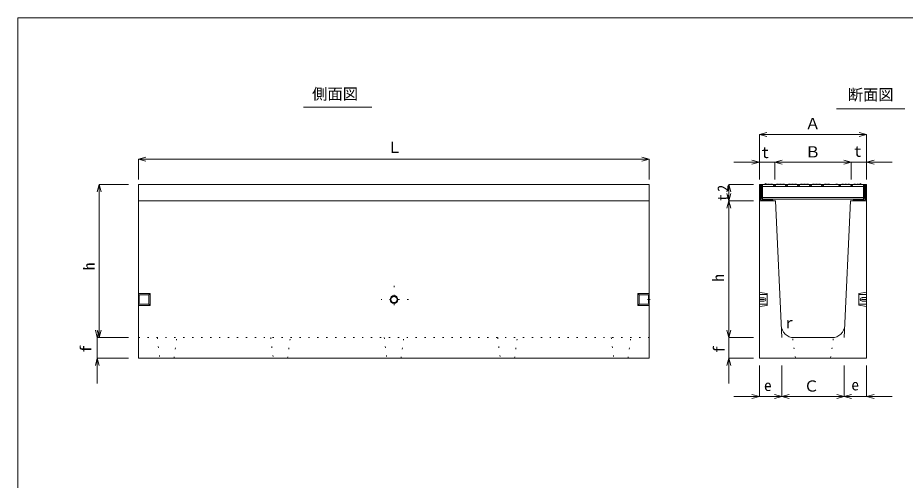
# Model space of a CAD drawing. Units: millimetres, scale not verified. Extents: x -162 to 6045, y 180 to 4102.
# Drawn here: x -162 to 3314, y 2289 to 4102 of the extents above; entities that cross this region are included whole.
import ezdxf
from ezdxf.enums import TextEntityAlignment as Align

# ---------------------------------------------------------------- set-up
doc = ezdxf.new("R2010")
doc.units = ezdxf.units.MM
doc.header["$LTSCALE"] = 20
doc.linetypes.add('DOTTED', pattern=[1.75, 0.25, -1.5])
doc.layers.add('_0-0_', color=7, linetype='Continuous', lineweight=18)
doc.styles.add('ＭＳ ゴシック', font='')
doc.styles.get('ＭＳ ゴシック').set_extended_font_data('MS Gothic')

msp = doc.modelspace()

# ---------------------------------------------------------------- linework, layer by layer
at = {"layer": '_0-0_'}
for p, q in [((-161.72, 4102.25), (6045.25, 4102.25)), ((-161.72, 4102.25), (-161.72, 179.9)), ((957.62, 3751.58), (1224.29, 3751.58)), ((957.62, 3751.58), (1224.29, 3751.58)), ((3044.92, 3745.5), (3311.58, 3745.5)), ((3044.92, 3745.5), (3311.58, 3745.5)), ((311.33, 3448), (2311.33, 3448)), ((311.33, 3448), (311.33, 2768)), ((2311.33, 3448), (2311.33, 2768)), ((2742.33, 3448), (2742.33, 2768)), ((2802.33, 3448), (2742.33, 3448)), ((2742.33, 3448), (2792.33, 3448)), ((2802.33, 3448), (2742.52, 3448)), ((2746.33, 3448), (2746.33, 3388)), ((2750.33, 3448), (2750.33, 3394)), ((2754.33, 3448), (2754.33, 3388)), ((3130.33, 3448), (2754.33, 3448)), ((3150.33, 3441), (2754.33, 3441)), ((2762.58, 3448.5), (2762.58, 3448)), ((2781.99, 3448.14), (2763.01, 3448.14)), ((2768.58, 3449.5), (2763.58, 3449.5)), ((2769.58, 3448.5), (2769.58, 3448)), ((2774.33, 3448.5), (2774.33, 3448)), ((2780.33, 3449.5), (2775.33, 3449.5)), ((2781.33, 3448.5), (2781.33, 3448)), ((2786.08, 3448.5), (2786.08, 3448)), ((2792.08, 3449.5), (2787.08, 3449.5)), ((2793.08, 3448.5), (2793.08, 3448)), ((2796.31, 3448.14), (2797.5, 3448.14)), ((2801.33, 3448), (2797.83, 3444.5)), ((2797.83, 3444.5), (2801.33, 3441)), ((2804.83, 3444.5), (2801.33, 3448)), ((2801.33, 3441), (2804.83, 3444.5)), ((2802.52, 3448), (2802.52, 3448.14)), ((2809.58, 3448.5), (2809.58, 3448)), ((2815.58, 3449.5), (2810.58, 3449.5)), ((2816.58, 3448.5), (2816.58, 3448)), ((2821.33, 3448.5), (2821.33, 3448)), ((2827.33, 3449.5), (2822.33, 3449.5)), ((2828.33, 3448.5), (2828.33, 3448)), ((2833.08, 3448.5), (2833.08, 3448)), ((2839.08, 3449.5), (2834.08, 3449.5)), ((2840.08, 3448.5), (2840.08, 3448)), ((2848.33, 3448), (2844.83, 3444.5)), ((2844.83, 3444.5), (2848.33, 3441)), ((2851.83, 3444.5), (2848.33, 3448)), ((2848.33, 3441), (2851.83, 3444.5)), ((2856.58, 3448.5), (2856.58, 3448)), ((2862.58, 3449.5), (2857.58, 3449.5)), ((2863.58, 3448.5), (2863.58, 3448)), ((2868.33, 3448.5), (2868.33, 3448)), ((2874.33, 3449.5), (2869.33, 3449.5)), ((2875.33, 3448.5), (2875.33, 3448)), ((2880.08, 3448.5), (2880.08, 3448)), ((2886.08, 3449.5), (2881.08, 3449.5)), ((2887.08, 3448.5), (2887.08, 3448)), ((2895.33, 3448), (2891.83, 3444.5)), ((2891.83, 3444.5), (2895.33, 3441)), ((2898.83, 3444.5), (2895.33, 3448)), ((2895.33, 3441), (2898.83, 3444.5)), ((2903.58, 3448.5), (2903.58, 3448)), ((2909.58, 3449.5), (2904.58, 3449.5)), ((2910.58, 3448.5), (2910.58, 3448)), ((2915.33, 3448.5), (2915.33, 3448)), ((2921.33, 3449.5), (2916.33, 3449.5)), ((2922.33, 3448.5), (2922.33, 3448)), ((2927.08, 3448.5), (2927.08, 3448)), ((2933.08, 3449.5), (2928.08, 3449.5)), ((2934.08, 3448.5), (2934.08, 3448)), ((2942.33, 3448), (2938.83, 3444.5)), ((2938.83, 3444.5), (2942.33, 3441)), ((2945.83, 3444.5), (2942.33, 3448)), ((2942.33, 3441), (2945.83, 3444.5)), ((2950.58, 3448.5), (2950.58, 3448)), ((2956.58, 3449.5), (2951.58, 3449.5)), ((2957.58, 3448.5), (2957.58, 3448)), ((2962.33, 3448.5), (2962.33, 3448)), ((2968.33, 3449.5), (2963.33, 3449.5)), ((2969.33, 3448.5), (2969.33, 3448)), ((2974.08, 3448.5), (2974.08, 3448)), ((2980.08, 3449.5), (2975.08, 3449.5)), ((2981.08, 3448.5), (2981.08, 3448)), ((2989.33, 3448), (2985.83, 3444.5)), ((2985.83, 3444.5), (2989.33, 3441)), ((2992.83, 3444.5), (2989.33, 3448)), ((2989.33, 3441), (2992.83, 3444.5)), ((2997.58, 3448.5), (2997.58, 3448)), ((3003.58, 3449.5), (2998.58, 3449.5)), ((3004.58, 3448.5), (3004.58, 3448)), ((3009.33, 3448.5), (3009.33, 3448)), ((3015.33, 3449.5), (3010.33, 3449.5)), ((3016.33, 3448.5), (3016.33, 3448)), ((3041.08, 3448.5), (3041.08, 3448)), ((3047.08, 3449.5), (3042.08, 3449.5)), ((3048.08, 3448.5), (3048.08, 3448)), ((3056.33, 3448), (3052.83, 3444.5)), ((3052.83, 3444.5), (3056.33, 3441)), ((3059.83, 3444.5), (3056.33, 3448)), ((3056.33, 3441), (3059.83, 3444.5)), ((3064.58, 3448.5), (3064.58, 3448)), ((3070.58, 3449.5), (3065.58, 3449.5)), ((3071.58, 3448.5), (3071.58, 3448)), ((3076.33, 3448.5), (3076.33, 3448)), ((3082.33, 3449.5), (3077.33, 3449.5)), ((3083.33, 3448.5), (3083.33, 3448)), ((3088.08, 3448.5), (3088.08, 3448)), ((3094.08, 3449.5), (3089.08, 3449.5)), ((3095.08, 3448.5), (3095.08, 3448)), ((3103.33, 3448), (3099.83, 3444.5)), ((3099.83, 3444.5), (3103.33, 3441)), ((3162.33, 3448), (3102.33, 3448)), ((3162.33, 3448), (3102.33, 3448)), ((3102.51, 3448), (3102.52, 3448.14)), ((3106.83, 3444.5), (3103.33, 3448)), ((3103.33, 3441), (3106.83, 3444.5)), ((3111.58, 3448.5), (3111.58, 3448)), ((3112.33, 3448), (3162.33, 3448)), ((3117.58, 3449.5), (3112.58, 3449.5)), ((3118.58, 3448.5), (3118.58, 3448)), ((3142.02, 3448.14), (3123.05, 3448.14)), ((3123.33, 3448.5), (3123.33, 3448)), ((3129.33, 3449.5), (3124.33, 3449.5)), ((3130.33, 3448.5), (3130.33, 3448)), ((3135.08, 3448.5), (3135.08, 3448)), ((3141.08, 3449.5), (3136.08, 3449.5)), ((3142.08, 3448.5), (3142.08, 3448)), ((3150.33, 3388), (3150.33, 3448)), ((3154.33, 3394), (3154.33, 3448)), ((3158.33, 3388), (3158.33, 3448)), ((3162.33, 2768), (3162.33, 3448)), ((2311.33, 3384), (311.33, 3384)), ((2742.33, 3384), (2805.32, 3384)), ((2792.48, 3388), (2746.33, 3388)), ((2754.33, 3394), (2750.33, 3394)), ((3150.33, 3398), (2754.33, 3398)), ((3130.33, 3391), (2754.33, 3391)), ((2755.33, 3391), (2755.33, 3388)), ((2779.33, 3391), (2779.33, 3388)), ((2830.33, 2848), (2805.32, 3384)), ((3074.33, 2848), (3099.35, 3384)), ((3099.35, 3384), (3162.33, 3384)), ((3112.19, 3388), (3158.33, 3388)), ((3125.33, 3391), (3149.33, 3391)), ((3125.33, 3391), (3125.33, 3388)), ((3149.33, 3391), (3149.33, 3388)), ((3154.33, 3394), (3150.33, 3394)), ((2742.29, 3284.27), (2742.29, 3193.7)), ((3162.33, 3284.49), (3162.33, 3079.44)), ((2742.29, 3193.7), (2742.29, 3079.22)), ((311.33, 3074), (311.33, 3122.11)), ((2311.33, 3074), (2311.33, 3122.11)), ((311.33, 2972.01), (311.33, 3024)), ((2311.33, 2972.01), (2311.33, 3024)), ((2311.33, 2972.01), (2311.33, 3024)), ((2742.29, 3025.63), (2772.29, 3020.63)), ((3162.33, 3026), (3132.33, 3021)), ((311.33, 3022.01), (311.33, 2973.64)), ((356.33, 3021.34), (311.33, 3021.34)), ((351.33, 3016.34), (311.33, 3016.34)), ((314, 3013), (311.33, 3013)), ((314, 3005), (311.33, 3005)), ((314, 2991), (311.33, 2991)), ((314, 2983), (314, 3013)), ((351.33, 3016.34), (356.33, 3021.34)), ((351.33, 2979.67), (351.33, 3016.34)), ((356.33, 2974.67), (356.33, 3021.34)), ((2266.33, 2974.67), (2266.33, 3021.34)), ((2271.33, 3016.34), (2266.33, 3021.34)), ((2266.33, 3021.34), (2311.33, 3021.34)), ((2271.33, 2979.67), (2271.33, 3016.34)), ((2271.33, 3016.34), (2311.33, 3016.34)), ((2303.76, 2998), (2315.21, 2998)), ((2308.67, 2983), (2308.67, 3013)), ((2308.67, 3013), (2311.33, 3013)), ((2308.67, 3005), (2311.33, 3005)), ((2308.67, 2991), (2311.33, 2991)), ((2311.33, 3022.01), (2311.33, 2973.64)), ((2742.29, 3016.63), (2772.29, 3016.63)), ((2760.29, 3004.63), (2742.29, 3004.63)), ((2758.46, 2997.63), (2742.29, 2997.49)), ((2760.29, 2990.63), (2742.29, 2990.63)), ((2758.46, 2997.63), (2762.29, 2997.63)), ((2760.29, 2999.27), (2760.29, 2995.77)), ((2772.29, 3020.63), (2772.29, 2974.64)), ((3132.33, 3021), (3132.33, 2975.01)), ((3162.33, 3017), (3132.33, 3017)), ((3146.16, 2998), (3142.33, 2998)), ((3144.33, 3005), (3162.33, 3005)), ((3144.33, 2999.64), (3144.33, 2996.14)), ((3144.33, 2991), (3162.33, 2991)), ((3146.16, 2998), (3163.04, 2998)), ((314, 2983), (311.33, 2983)), ((351.33, 2979.67), (311.33, 2979.67)), ((356.33, 2974.67), (311.33, 2974.67)), ((351.33, 2979.67), (356.33, 2974.67)), ((2271.33, 2979.67), (2266.33, 2974.67)), ((2266.33, 2974.67), (2311.33, 2974.67)), ((2271.33, 2979.67), (2311.33, 2979.67)), ((2308.67, 2983), (2311.33, 2983)), ((2742.29, 2978.63), (2772.29, 2978.63)), ((2772.29, 2974.64), (2742.29, 2969.64)), ((3162.33, 2979), (3132.33, 2979)), ((3132.33, 2975.01), (3162.33, 2970.01)), ((3026.61, 2848), (2878.05, 2848)), ((2311.33, 2768), (311.33, 2768)), ((2742.33, 2768), (3162.33, 2768))]:
    msp.add_line(p, q, dxfattribs=at)
at = {"layer": '_0-0_', "color": 4, "lineweight": 9}
for p, q in [((2742.33, 3644.47), (2771.31, 3652.24)), ((3162.33, 3644.47), (3133.35, 3652.24)), ((2742.33, 3644.47), (3162.33, 3644.47)), ((2742.33, 3644.47), (2771.31, 3636.71)), ((2742.33, 3644.47), (2742.33, 3468.29)), ((3162.33, 3644.47), (3133.35, 3636.71)), ((3162.33, 3644.47), (3162.33, 3468.29)), ((311.33, 3547.86), (340.31, 3555.62)), ((311.33, 3547.86), (2311.33, 3547.86)), ((311.33, 3547.86), (340.31, 3540.09)), ((311.33, 3547.86), (311.33, 3468.29)), ((2311.33, 3547.86), (2282.36, 3555.62)), ((2311.33, 3547.86), (2282.36, 3540.09)), ((2311.33, 3547.86), (2311.33, 3468.29)), ((2742.33, 3536.49), (2642.33, 3536.49)), ((2742.33, 3536.49), (2713.35, 3544.25)), ((2742.33, 3536.49), (2713.35, 3528.72)), ((2742.33, 3536.49), (2802.33, 3536.49)), ((2742.33, 3536.49), (2742.33, 3468.29)), ((2802.33, 3536.49), (2831.31, 3544.25)), ((2802.33, 3536.49), (2831.31, 3544.25)), ((2802.33, 3536.49), (2902.33, 3536.49)), ((2802.33, 3536.49), (2831.31, 3528.72)), ((2802.33, 3536.49), (2802.33, 3468.29)), ((2802.33, 3536.49), (3102.33, 3536.49)), ((2802.33, 3536.49), (2831.31, 3528.72)), ((3102.33, 3536.49), (3002.33, 3536.49)), ((3102.33, 3536.49), (3073.35, 3544.25)), ((3102.33, 3536.49), (3073.35, 3544.25)), ((3102.33, 3536.49), (3073.35, 3528.72)), ((3102.33, 3536.49), (3073.35, 3528.72)), ((3102.33, 3536.49), (3102.33, 3468.29)), ((3102.33, 3536.49), (3162.33, 3536.49)), ((3162.33, 3536.49), (3191.31, 3544.25)), ((3162.33, 3536.49), (3262.33, 3536.49)), ((3162.33, 3536.49), (3191.31, 3528.72)), ((3162.33, 3536.49), (3162.33, 3468.29)), ((157.68, 3448), (149.91, 3419.03)), ((157.68, 2848), (157.68, 3448)), ((157.68, 3448), (165.44, 3419.03)), ((157.68, 3448), (271.69, 3448)), ((2622.7, 3448), (2614.93, 3419.03)), ((2622.7, 3384), (2622.7, 3448)), ((2622.7, 3448), (2630.46, 3419.03)), ((2622.7, 3448), (2719.31, 3448)), ((2622.7, 3384), (2614.93, 3412.98)), ((2622.7, 3384), (2630.46, 3412.98)), ((2622.7, 3384), (2614.93, 3355.03)), ((2622.7, 2848), (2622.7, 3384)), ((2622.7, 3384), (2630.46, 3355.03)), ((2622.7, 3384), (2719.31, 3384)), ((149.91, 2848), (142.15, 2876.98)), ((149.91, 2848), (142.15, 2876.98)), ((149.91, 2848), (157.68, 2876.98)), ((149.91, 2848), (157.68, 2876.98)), ((157.68, 2848), (149.91, 2876.98)), ((157.68, 2848), (149.91, 2876.98)), ((157.68, 2848), (165.44, 2876.98)), ((157.68, 2848), (165.44, 2876.98)), ((2622.7, 2848), (2614.93, 2876.98)), ((2622.7, 2848), (2614.93, 2876.98)), ((2622.7, 2848), (2614.93, 2876.98)), ((2622.7, 2848), (2614.93, 2876.98)), ((2622.7, 2848), (2614.93, 2876.98)), ((2622.7, 2848), (2630.46, 2876.98)), ((2622.7, 2848), (2630.46, 2876.98)), ((2622.7, 2848), (2630.46, 2876.98)), ((2622.7, 2848), (2630.46, 2876.98)), ((2622.7, 2848), (2630.46, 2876.98)), ((149.91, 2768), (149.91, 2848)), ((149.91, 2848), (271.69, 2848)), ((149.91, 2768), (149.91, 2848)), ((149.91, 2848), (271.69, 2848)), ((157.68, 2848), (271.69, 2848)), ((157.68, 2848), (271.69, 2848)), ((2622.7, 2768), (2622.7, 2848)), ((2622.7, 2848), (2719.31, 2848)), ((2622.7, 2768), (2622.7, 2848)), ((2622.7, 2848), (2719.31, 2848)), ((2622.7, 2848), (2719.31, 2848)), ((2622.7, 2848), (2719.31, 2848)), ((2622.7, 2848), (2719.31, 2848)), ((149.91, 2768), (142.15, 2739.03)), ((149.91, 2768), (142.15, 2739.03)), ((149.91, 2768), (149.91, 2668)), ((149.91, 2768), (157.68, 2739.03)), ((149.91, 2768), (271.69, 2768)), ((149.91, 2768), (149.91, 2668)), ((149.91, 2768), (157.68, 2739.03)), ((149.91, 2768), (271.69, 2768)), ((2622.7, 2768), (2614.93, 2739.03)), ((2622.7, 2768), (2622.7, 2668)), ((2622.7, 2768), (2630.46, 2739.03)), ((2622.7, 2768), (2719.31, 2768)), ((2622.7, 2768), (2622.7, 2668)), ((2622.7, 2768), (2630.46, 2739.03)), ((2622.7, 2768), (2719.31, 2768)), ((2742.33, 2617.2), (2742.33, 2738.48)), ((2830.33, 2617.2), (2830.33, 2738.48)), ((3074.33, 2617.2), (3074.33, 2738.48)), ((3162.33, 2617.2), (3162.33, 2738.48)), ((2742.33, 2617.2), (2642.33, 2617.2)), ((2742.33, 2617.2), (2713.35, 2624.97)), ((2742.33, 2617.2), (2713.35, 2609.44)), ((2830.33, 2617.2), (2730.33, 2617.2)), ((2742.33, 2617.2), (2830.33, 2617.2)), ((2830.33, 2617.2), (2801.35, 2624.97)), ((2830.33, 2617.2), (2801.35, 2609.44)), ((2830.33, 2617.2), (2859.31, 2624.97)), ((2830.33, 2617.2), (2930.33, 2617.2)), ((2830.33, 2617.2), (2859.31, 2609.44)), ((2830.33, 2617.2), (3074.33, 2617.2)), ((3074.33, 2617.2), (2974.33, 2617.2)), ((3074.33, 2617.2), (3045.35, 2624.97)), ((3074.33, 2617.2), (3045.35, 2609.44)), ((3074.33, 2617.2), (3103.31, 2624.97)), ((3074.33, 2617.2), (3174.33, 2617.2)), ((3074.33, 2617.2), (3103.31, 2609.44)), ((3074.33, 2617.2), (3162.33, 2617.2)), ((3162.33, 2617.2), (3191.31, 2624.97)), ((3162.33, 2617.2), (3262.33, 2617.2)), ((3162.33, 2617.2), (3191.31, 2609.44))]:
    msp.add_line(p, q, dxfattribs=at)
at = {"layer": '_0-0_', "linetype": 'DOTTED'}
for p, q in [((2767.33, 3454.04), (2767.33, 3440.92)), ((3137.33, 3454.04), (3137.33, 3440.92)), ((1311.7, 3050.87), (1311.7, 2955.86)), ((1368.7, 2997.48), (1261.41, 2997.48)), ((2310.4, 2998), (2312.61, 2998)), ((2311.33, 2848), (311.33, 2848)), ((384.26, 2848), (394.26, 2768)), ((450.63, 2768), (460.63, 2848)), ((828.71, 2848), (838.71, 2768)), ((895.07, 2768), (905.07, 2848)), ((1273.15, 2848), (1283.15, 2768)), ((1339.52, 2768), (1349.52, 2848)), ((1717.6, 2848), (1727.6, 2768)), ((1783.96, 2768), (1793.96, 2848)), ((2162.04, 2848), (2172.04, 2768)), ((2228.41, 2768), (2238.41, 2848)), ((2883.18, 2768.81), (2872.18, 2848.81)), ((3021.44, 2768.81), (3032.44, 2848.81))]:
    msp.add_line(p, q, dxfattribs=at)
at = {"layer": '_0-0_'}
for radius in [15, 12]:
    msp.add_circle((1311.7, 2997.48), radius, dxfattribs=at)
for centre, radius, start, end in [((2763.58, 3448.5), 1, 90, 180), ((2768.58, 3448.5), 1, 0, 90), ((2775.33, 3448.5), 1, 90, 180), ((2780.33, 3448.5), 1, 0, 90), ((2787.08, 3448.5), 1, 90, 180), ((2792.08, 3448.5), 1, 0, 90), ((2810.58, 3448.5), 1, 90, 180), ((2815.58, 3448.5), 1, 0, 90), ((2822.33, 3448.5), 1, 90, 180), ((2827.33, 3448.5), 1, 0, 90), ((2834.08, 3448.5), 1, 90, 180), ((2839.08, 3448.5), 1, 0, 90), ((2857.58, 3448.5), 1, 90, 180), ((2862.58, 3448.5), 1, 0, 90), ((2869.33, 3448.5), 1, 90, 180), ((2874.33, 3448.5), 1, 0, 90), ((2881.08, 3448.5), 1, 90, 180), ((2886.08, 3448.5), 1, 0, 90), ((2904.58, 3448.5), 1, 90, 180), ((2909.58, 3448.5), 1, 0, 90), ((2916.33, 3448.5), 1, 90, 180), ((2921.33, 3448.5), 1, 0, 90), ((2928.08, 3448.5), 1, 90, 180), ((2933.08, 3448.5), 1, 0, 90), ((2951.58, 3448.5), 1, 90, 180), ((2956.58, 3448.5), 1, 0, 90), ((2963.33, 3448.5), 1, 90, 180), ((2968.33, 3448.5), 1, 0, 90), ((2975.08, 3448.5), 1, 90, 180), ((2980.08, 3448.5), 1, 0, 90), ((2998.58, 3448.5), 1, 90, 180), ((3003.58, 3448.5), 1, 0, 90), ((3010.33, 3448.5), 1, 90, 180), ((3015.33, 3448.5), 1, 0, 90), ((3042.08, 3448.5), 1, 90, 180), ((3047.08, 3448.5), 1, 0, 90), ((3065.58, 3448.5), 1, 90, 180), ((3070.58, 3448.5), 1, 0, 90), ((3077.33, 3448.5), 1, 90, 180), ((3082.33, 3448.5), 1, 0, 90), ((3089.08, 3448.5), 1, 90, 180), ((3094.08, 3448.5), 1, 0, 90), ((3112.58, 3448.5), 1, 90, 180), ((3117.58, 3448.5), 1, 0, 90), ((3124.33, 3448.5), 1, 90, 180), ((3129.33, 3448.5), 1, 0, 90), ((3136.08, 3448.5), 1, 90, 180), ((3141.08, 3448.5), 1, 0, 90), ((2792.48, 3385), 3, 2.86241, 90), ((3112.19, 3385), 3, 90, 177.13759), ((2760.29, 2997.63), 7, 0, 90), ((2760.29, 2997.63), 7, 270, 0), ((3144.33, 2998), 7, 90, 180), ((3144.33, 2998), 7, 180, 270), ((2878.05, 2898), 50, 182.67186, 270), ((3026.61, 2898), 50, 270, 357.32814)]:
    msp.add_arc(centre, radius, start, end, dxfattribs=at)

# ---------------------------------------------------------------- texts
at = {"layer": '_0-0_', "style": 'ＭＳ ゴシック'}
for s, p in [('側面図', (990.96, 3768.24)), ('側面図', (990.96, 3768.24)), ('断面図', (3088.07, 3765.36)), ('断面図', (3088.07, 3765.36)), ('Ａ', (2921.32, 3651.95)), ('Ｌ', (1283.76, 3558.88)), ('t', (2750.27, 3538.75)), ('Ｂ', (2921.32, 3541.27)), ('t', (3112.5, 3543.78)), ('r', (2845.25, 2870.79)), ('Ｃ', (2916.29, 2623.13)), ('e', (2760.33, 2625.64)), ('e', (3102.43, 2628.16))]:
    msp.add_text(s, height=43.99, dxfattribs=at).set_placement(p, align=Align.BOTTOM_LEFT)
for s, p in [('h', (152.54, 3112.27)), ('h', (2616.6, 3067)), ('f', (140.09, 2788.71)), ('f', (2619.47, 2786.63))]:
    msp.add_text(s, height=43.99, rotation=90, dxfattribs=at).set_placement(p, align=Align.BOTTOM_LEFT)
at = {"layer": '_0-0_', "insert": (2622.7, 3383.5), "char_height": 43.99, "attachment_point": 7, "rotation": 90, "style": 'ＭＳ ゴシック'}
msp.add_mtext('\\T1.36;\\W0.9;t2', dxfattribs=at)

doc.saveas('drawing.dxf')
